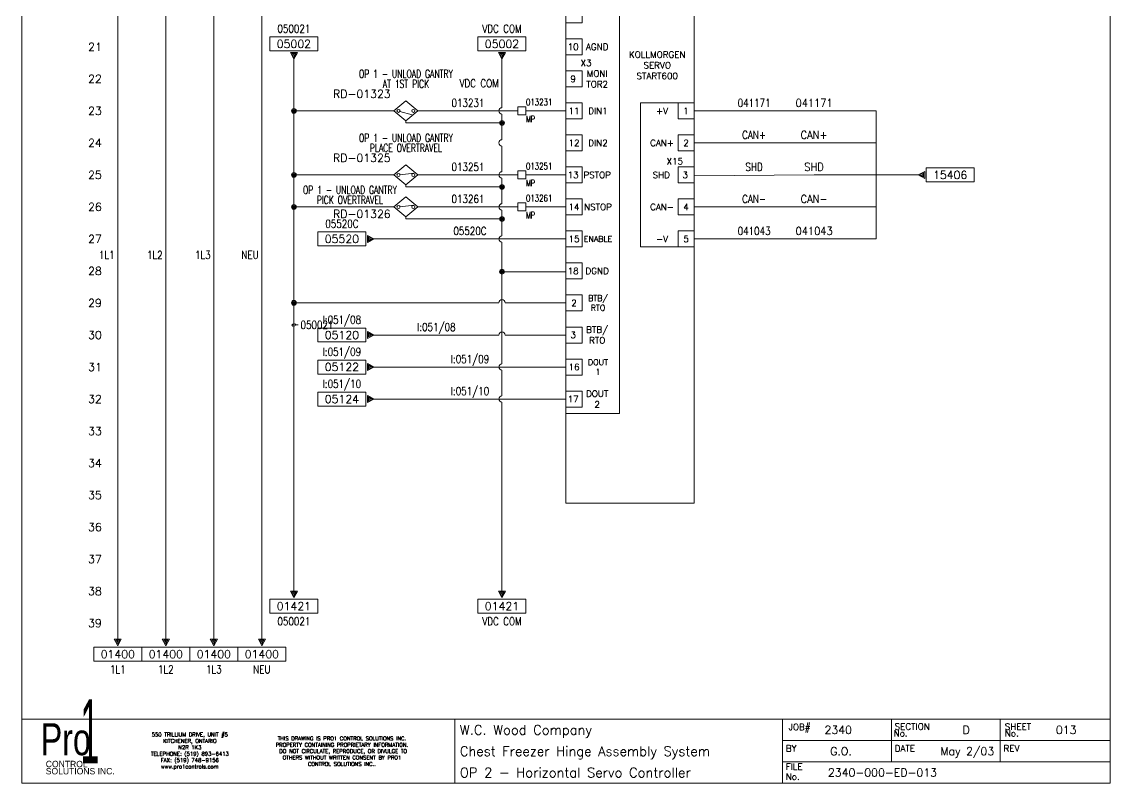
# Model space of a CAD drawing. Header units: inches. Extents: x 0 to 17, y 0 to 23.
# Drawn here: x 0 to 17, y 0 to 11.89 of the extents above; entities that cross this region are included whole.
import ezdxf
from ezdxf.enums import TextEntityAlignment as Align

# ---------------------------------------------------------------- set-up
doc = ezdxf.new("R2010")
doc.units = ezdxf.units.IN
doc.header["$MEASUREMENT"] = 0
doc.layers.get('0').update_dxf_attribs({"lineweight": 5})
for name, color, linetype, lineweight in [('_MULTI_WIRE', 9, 'Continuous', 5), ('BOARDER', 5, 'Continuous', 5), ('DESC', 1, 'Continuous', 5), ('LOC', 252, 'Continuous', 5), ('MISC', 2, 'Continuous', 5), ('SYMS', 7, 'Continuous', 5), ('TAGS', 2, 'Continuous', 5), ('Title_Block_Info', 2, 'Continuous', 5), ('WIRENO', 1, 'Continuous', 5), ('WIRES', 7, 'Continuous', 5), ('XREF', 1, 'Continuous', 5)]:
    doc.layers.add(name, color=color, linetype=linetype, lineweight=lineweight)
doc.layers.add('WIRENO_DEST', color=1, linetype='Continuous')
doc.styles.add('SIVAN', font='sivan.TTF', dxfattribs={"height": 1})
doc.styles.add('STACCO', font='STAC222N.TTF', dxfattribs={"height": 1})
doc.styles.get("Standard").update_dxf_attribs({"font": 'romans.shx'})
doc.styles.add('WD', font='romans.shx')

# ---------------------------------------------------------------- blocks, each defined once
blk = doc.blocks.new('WD_WNV')
at = {"linetype": 'Continuous', "style": 'WD', "width": 0.8}
blk.add_attdef('WIRENO', text='', height=0.125, dxfattribs=at).set_placement((-0.05, 0), align=Align.MIDDLE_RIGHT)
blk = doc.blocks.new('HA2S4')
for p, q in [((-0.055, 0), (0.055, 0)), ((0, -0.102), (-0.055, 0)), ((0.055, 0), (0, -0.102)), ((0.375, -0.125), (-0.375, -0.125)), ((-0.375, -0.125), (-0.375, -0.344)), ((-0.031, -0.016), (0, -0.078)), ((0.031, -0.016), (-0.031, -0.016)), ((-0.008, -0.031), (0, -0.047)), ((0.008, -0.031), (-0.008, -0.031)), ((0, -0.078), (0.031, -0.016)), ((0, -0.047), (0.008, -0.031)), ((0.375, -0.344), (0.375, -0.125)), ((-0.375, -0.344), (0.375, -0.344))]:
    blk.add_line(p, q)
at = {"style": 'WD', "flags": 1}
for tag, p in [('X2TERM01', (0, 0)), ('SIGCODE', (0.088, -0.059))]:
    blk.add_attdef(tag, p, '', height=0.01, dxfattribs=at)
at = {"style": 'WD'}
blk.add_attdef('XREF', text='', height=0.125, dxfattribs=at).set_placement((0, -0.297), align=Align.CENTER)
at = {"style": 'WD', "width": 0.8, "flags": 8}
for tag, p in [('WIRENO', (0, -0.409)), ('DESC1', (0, -0.597))]:
    blk.add_attdef(tag, text='', height=0.125, dxfattribs=at).set_placement(p, align=Align.TOP_CENTER)
blk = doc.blocks.new('WD_WNH')
at = {"linetype": 'Continuous', "style": 'WD', "width": 0.8}
blk.add_attdef('WIRENO', text='', height=0.125, dxfattribs=at).set_placement((0, 0.0625), align=Align.CENTER)
blk = doc.blocks.new('HA1D1_INLINE')
blk.add_line((0, 0), (0.0625, 0))
at = {"style": 'WD', "width": 0.9}
blk.add_attdef('WIRENO', text='', height=0.125, dxfattribs=at).set_placement((0, 0.0625), align=Align.CENTER)
at = {"style": 'WD', "flags": 1}
for tag, p in [('X4TERM01', (0, 0)), ('X1TERM02', (0.0625, 0)), ('SIGCODE', (0, -0.0625))]:
    blk.add_attdef(tag, p, '', height=0.01, dxfattribs=at)
at = {"style": 'WD', "oblique": 15, "width": 0.9}
blk.add_attdef('DESC1', text='', height=0.125, dxfattribs=at).set_placement((0, -0.125), align=Align.MIDDLE_CENTER)
at = {"style": 'WD', "width": 0.9, "flags": 1}
blk.add_attdef('XREF', text='', height=0.125, dxfattribs=at).set_placement((0, -0.25), align=Align.TOP_CENTER)
blk = doc.blocks.new('HDRV1_KOLLMORGEN_SERVOSTAR_600')
at = {"linetype": 'Continuous'}
for points in [[(-1, 0.188), (1, 0.188), (1, -16.625), (-1, -16.625)], [(-1, -9.125), (-0.75, -9.125), (-0.75, -8.875), (-1, -8.875)], [(-1, -9.625), (-0.75, -9.625), (-0.75, -9.375), (-1, -9.375)], [(-1, -10.125), (-0.75, -10.125), (-0.75, -9.875), (-1, -9.875)], [(-1, -10.625), (-0.75, -10.625), (-0.75, -10.375), (-1, -10.375)], [(0.75, -10.625), (1, -10.625), (1, -10.375), (0.75, -10.375)], [(-1, -11.125), (-0.75, -11.125), (-0.75, -10.875), (-1, -10.875)], [(0.75, -11.125), (1, -11.125), (1, -10.875), (0.75, -10.875)], [(-1, -11.625), (-0.75, -11.625), (-0.75, -11.375), (-1, -11.375)], [(0.75, -11.625), (1, -11.625), (1, -11.375), (0.75, -11.375)], [(-1, -12.125), (-0.75, -12.125), (-0.75, -11.875), (-1, -11.875)], [(0.75, -12.125), (1, -12.125), (1, -11.875), (0.75, -11.875)], [(-1, -12.625), (-0.75, -12.625), (-0.75, -12.375), (-1, -12.375)], [(0.75, -12.625), (1, -12.625), (1, -12.375), (0.75, -12.375)], [(-1, -13.125), (-0.75, -13.125), (-0.75, -12.875), (-1, -12.875)], [(-1, -13.625), (-0.75, -13.625), (-0.75, -13.375), (-1, -13.375)], [(-1, -14.125), (-0.75, -14.125), (-0.75, -13.875), (-1, -13.875)], [(-1, -14.625), (-0.75, -14.625), (-0.75, -14.375), (-1, -14.375)], [(-1, -15.125), (-0.75, -15.125), (-0.75, -14.875), (-1, -14.875)]]:
    blk.add_lwpolyline(points, close=True, dxfattribs=at)
for points in [[(-1, -5.737), (-0.162, -5.737), (-0.162, -15.225), (-1, -15.225)], [(0.162, -10.375), (1, -10.375), (1, -12.625), (0.162, -12.625)]]:
    blk.add_lwpolyline(points, close=True)
at = {"linetype": 'Continuous', "attachment_point": 5}
for s, insert, char_height, width in [('10', (-0.888, -9.5), 0.1, 0.25), ('AGND', (-0.513, -9.5), 0.1, 0.25), ('KOLLMORGEN\\PSERVO START600', (0.425, -9.787), 0.1, 0.25), ('X3', (-0.687, -9.75), 0.1, 0.25), ('9', (-0.888, -10), 0.1, 0.259), ('MONI\\PTOR2', (-0.513, -10), 0.1, 0.259), ('11', (-0.875, -10.5), 0.1, 0.259), ('DIN1', (-0.5, -10.5), 0.1, 0.259), ('+V', (0.5, -10.5), 0.1, 0.259), ('1', (0.875, -10.5), 0.1, 0.259), ('12', (-0.875, -11), 0.1, 0.25), ('DIN2', (-0.5, -11), 0.1, 0.25), ('CAN+', (0.5, -11), 0.1, 0.25), ('2', (0.875, -11), 0.1, 0.25), ('X15', (0.7, -11.287), 0.1, 0.25), ('13', (-0.888, -11.5), 0.1, 0.25), ('PSTOP', (-0.513, -11.5), 0.1, 0.25), ('SHD', (0.488, -11.5), 0.1, 0.25), ('3', (0.862, -11.5), 0.1, 0.25), ('14', (-0.875, -12), 0.1, 0.25), ('NSTOP', (-0.5, -12), 0.1, 0.25), ('CAN-', (0.5, -12), 0.1, 0.25), ('4', (0.875, -12), 0.1, 0.25), ('15', (-0.875, -12.5), 0.1, 0.259), ('ENABLE', (-0.5, -12.5), 0.09, 0.259), ('-V', (0.5, -12.5), 0.1, 0.259), ('5', (0.875, -12.5), 0.1, 0.259), ('18', (-0.888, -13), 0.1, 0.25), ('DGND', (-0.513, -13), 0.1, 0.25), ('BTB/\\PRTO', (-0.5, -13.5), 0.09, 0.259), ('2', (-0.875, -13.5), 0.1, 0.259), ('BTB/\\PRTO', (-0.513, -14), 0.1, 0.25), ('3', (-0.888, -14), 0.1, 0.25), ('16', (-0.875, -14.5), 0.1, 0.259), ('DOUT 1', (-0.5, -14.5), 0.09, 0.259), ('17', (-0.888, -15), 0.1, 0.25), ('DOUT 2', (-0.513, -15), 0.1, 0.25)]:
    blk.add_mtext(s, dxfattribs=dict(at, insert=insert, char_height=char_height, width=width))
at = {"style": 'WD'}
for tag, p in [('INST', (-0.012, 1.013)), ('LOC', (-0.012, 0.85)), ('DESC1', (-0.012, 0.7)), ('DESC2', (-0.012, 0.538)), ('DESC3', (-0.012, 0.375)), ('TAG1', (0, 0.225))]:
    blk.add_attdef(tag, text='', height=0.125, dxfattribs=at).set_placement(p, align=Align.CENTER)
at = {"style": 'WD', "flags": 1}
for tag, p, height in [('X4TERM01', (-1, 0), 0.005), ('X1TERM25', (1, 0), 0.005), ('X4TERM02', (-1, -0.5), 0.005), ('X1TERM26', (1, -0.5), 0.005), ('X4TERM03', (-1, -1), 0.005), ('FAMILY', (-0.075, -0.975), 0.01), ('X1TERM27', (1, -1), 0.005), ('MFG', (-0.037, -1.238), 0.01), ('X4TERM04', (-1, -1.5), 0.005), ('ASSYCODE', (-0.3, -1.45), 0.01), ('CAT', (-0.162, -1.438), 0.01), ('X1TERM28', (1, -1.5), 0.005), ('X4TERM05', (-1, -2), 0.005), ('X1TERM29', (1, -2), 0.005), ('X4TERM05', (-1, -2.5), 0.005), ('X1TERM30', (1, -2.5), 0.005), ('X4TERM06', (-1, -3), 0.005), ('X1TERM31', (1, -3), 0.005), ('X4TERM07', (-1, -3.5), 0.005), ('X1TERM32', (1, -3.5), 0.005), ('X4TERM23', (-1, -4), 0.005), ('X1TERM33', (1, -4), 0.005), ('X4TERM24', (-1, -4.5), 0.005), ('X1TERM34', (1, -4.5), 0.005), ('X4TERM25', (-1, -5), 0.005), ('X4TERM26', (-1, -5.5), 0.005), ('X1TERM36', (1, -5.5), 0.005), ('X4TERM08', (-1, -6), 0.005), ('X4TERM09', (-1, -6.5), 0.005), ('X1TERM37', (1, -6.5), 0.005), ('X4TERM10', (-1, -7.012), 0.005), ('X4TERM11', (-1, -7.5), 0.005), ('X4TERM12', (-1, -8), 0.005), ('X4TERM13', (-1, -8.5), 0.005), ('X4TERM14', (-1, -9), 0.005), ('X4TERM15', (-1, -9.5), 0.005), ('X4TERM16', (-1, -10), 0.005), ('X4TERM17', (-1, -10.5), 0.005), ('X1TERM90', (1, -10.5), 0.005), ('X4TERM18', (-1, -11), 0.005), ('X1TERM91', (1, -11), 0.005), ('X4TERM19', (-1, -11.5), 0.005), ('X1TERM92', (1, -11.512), 0.005), ('X4TERM20', (-1, -12), 0.005), ('X1TERM93', (1, -12), 0.005), ('X4TERM21', (-1, -12.5), 0.005), ('X1TERM94', (1, -12.5), 0.005), ('X4TERM22', (-1, -13.012), 0.005), ('X4TERM23', (-1, -13.5), 0.005), ('X4TERM24', (-1, -14.012), 0.005), ('X4TERM50', (-1, -14.5), 0.005), ('X4TERM51', (-1, -15.012), 0.005)]:
    blk.add_attdef(tag, p, '', height=height, dxfattribs=at)
blk = doc.blocks.new('WDDOT')
for radius in [0.0375, 0.0234, 0.0116]:
    blk.add_circle((0, 0), radius)
blk = doc.blocks.new('HA2D2')
for p, q in [((0.375, 0.344), (-0.375, 0.344)), ((-0.375, 0.344), (-0.375, 0.125)), ((0.375, 0.125), (0.375, 0.344)), ((-0.375, 0.125), (0.375, 0.125)), ((0.055, 0.102), (-0.055, 0.102)), ((-0.055, 0.102), (0, 0)), ((0, 0.023), (-0.031, 0.086)), ((-0.031, 0.086), (0.031, 0.086)), ((0, 0.055), (-0.008, 0.07)), ((-0.008, 0.07), (0.008, 0.07)), ((0, 0), (0.055, 0.102)), ((0.031, 0.086), (0, 0.023)), ((0.008, 0.07), (0, 0.055))]:
    blk.add_line(p, q)
at = {"style": 'WD', "width": 0.8, "flags": 8}
for tag, p in [('DESC1', (0, 0.722)), ('WIRENO', (0, 0.534))]:
    blk.add_attdef(tag, text='', height=0.125, dxfattribs=at).set_placement(p, align=Align.TOP_CENTER)
at = {"style": 'WD'}
blk.add_attdef('XREF', text='', height=0.125, dxfattribs=at).set_placement((0, 0.172), align=Align.CENTER)
at = {"style": 'WD', "flags": 1}
for tag, p in [('X8TERM01', (0, 0)), ('SIGCODE', (0.088, 0.066))]:
    blk.add_attdef(tag, p, '', height=0.01, dxfattribs=at)
blk = doc.blocks.new('HRD12')
for p, q in [((0, 0.156), (-0.188, 0)), ((-0.188, 0), (0, -0.156)), ((0.188, 0), (0, 0.156)), ((0, -0.156), (0.188, 0))]:
    blk.add_line(p, q)
at = {"linetype": 'Continuous'}
blk.add_line((-0.092, 0.002), (0.122, 0.028), dxfattribs=at)
for centre in [(-0.116, 0), (0.116, 0)]:
    blk.add_circle(centre, 0.0242)
at = {"style": 'WD', "width": 0.7}
for tag, p in [('INST', (0, 0.841)), ('LOC', (0, 0.672)), ('DESC1', (0, 0.516)), ('DESC2', (0, 0.359)), ('XREF', (0.438, -0.312))]:
    blk.add_attdef(tag, text='', height=0.125, dxfattribs=at).set_placement(p, align=Align.CENTER)
at = {"style": 'WD'}
blk.add_attdef('TAG1', text='', height=0.125, dxfattribs=at).set_placement((0, 0.203), align=Align.CENTER)
for tag, p in [('X2LINK', (0, 0.297)), ('X8LINK', (0, -0.203))]:
    blk.add_attdef(tag, p, '', height=0.01, dxfattribs=at)
for tag, p, flags in [('X4TERM01', (-0.188, 0), 1), ('FAMILY', (-0.036, 0.094), 9), ('CONTACT', (-0.036, 0.077), 1), ('X1TERM02', (0.188, 0), 1), ('X8TERM03', (0, -0.156), 1)]:
    blk.add_attdef(tag, p, '', height=0.01, dxfattribs=dict(at, flags=flags))
at = {"linetype": 'Continuous', "style": 'WD', "flags": 9}
for tag, p in [('ASSYCODE', (-0.016, 0.016)), ('MFG', (-0.011, 0.03)), ('CAT', (-0.011, 0.05))]:
    blk.add_attdef(tag, text='', height=0.01, dxfattribs=at).set_placement(p, align=Align.CENTER)
at = {"linetype": 'Continuous', "style": 'WD', "flags": 8}
for tag, p in [('TERM01', (-0.25, -0.031)), ('TERM03', (-0.047, -0.188))]:
    blk.add_attdef(tag, text='', height=0.125, dxfattribs=at).set_placement(p, align=Align.TOP_RIGHT)
blk.add_attdef('TERM02', text='', height=0.125, dxfattribs=at).set_placement((0.25, -0.031), align=Align.TOP_LEFT)
blk = doc.blocks.new('HRD11')
for p, q in [((0, 0.156), (-0.188, 0)), ((-0.188, 0), (0, -0.156)), ((0.188, 0), (0, 0.156)), ((0, -0.156), (0.188, 0))]:
    blk.add_line(p, q)
at = {"linetype": 'Continuous'}
blk.add_line((-0.094, -0.008), (0.098, -0.063), dxfattribs=at)
for centre in [(-0.116, 0), (0.116, 0)]:
    blk.add_circle(centre, 0.0242)
at = {"style": 'WD', "width": 0.7}
for tag, p in [('INST', (0, 0.841)), ('LOC', (0, 0.672)), ('DESC1', (0, 0.516)), ('DESC2', (0, 0.359)), ('XREF', (0.438, -0.312))]:
    blk.add_attdef(tag, text='', height=0.125, dxfattribs=at).set_placement(p, align=Align.CENTER)
at = {"style": 'WD'}
blk.add_attdef('TAG1', text='', height=0.125, dxfattribs=at).set_placement((0, 0.203), align=Align.CENTER)
for tag, p in [('X2LINK', (0, 0.297)), ('X8LINK', (0, -0.188))]:
    blk.add_attdef(tag, p, '', height=0.01, dxfattribs=at)
for tag, p, flags in [('X4TERM01', (-0.188, 0), 1), ('FAMILY', (0.038, 0.037), 9), ('CONTACT', (0.038, 0.02), 1), ('X1TERM02', (0.188, 0), 1), ('X8TERM03', (0, -0.156), 1)]:
    blk.add_attdef(tag, p, '', height=0.01, dxfattribs=dict(at, flags=flags))
at = {"linetype": 'Continuous', "style": 'WD', "flags": 9}
for tag, p in [('CAT', (0.063, -0.007)), ('ASSYCODE', (0.062, -0.043)), ('MFG', (0.063, -0.027))]:
    blk.add_attdef(tag, text='', height=0.01, dxfattribs=at).set_placement(p, align=Align.CENTER)
at = {"linetype": 'Continuous', "style": 'WD', "flags": 8}
for tag, p in [('TERM01', (-0.25, -0.031)), ('TERM03', (-0.031, -0.203))]:
    blk.add_attdef(tag, text='', height=0.125, dxfattribs=at).set_placement(p, align=Align.TOP_RIGHT)
blk.add_attdef('TERM02', text='', height=0.125, dxfattribs=at).set_placement((0.25, -0.031), align=Align.TOP_LEFT)
blk = doc.blocks.new('HA2D3')
for p, q in [((-0.125, 0.109), (-0.875, 0.109)), ((-0.875, 0.109), (-0.875, -0.109)), ((-0.125, 0.109), (-0.125, -0.109)), ((-0.102, 0.055), (-0.102, -0.055)), ((0, 0), (-0.102, 0.055)), ((-0.102, -0.055), (0, 0)), ((-0.086, 0.031), (-0.023, 0)), ((-0.086, -0.031), (-0.086, 0.031)), ((-0.023, 0), (-0.086, -0.031)), ((-0.07, 0.008), (-0.055, 0)), ((-0.07, -0.008), (-0.07, 0.008)), ((-0.055, 0), (-0.07, -0.008)), ((-0.875, -0.109), (-0.125, -0.109))]:
    blk.add_line(p, q)
at = {"style": 'WD', "width": 0.8, "flags": 8}
for tag, p in [('DESC1', (-0.5, 0.487)), ('WIRENO', (-0.5, 0.3))]:
    blk.add_attdef(tag, text='', height=0.125, dxfattribs=at).set_placement(p, align=Align.TOP_CENTER)
at = {"style": 'WD'}
blk.add_attdef('XREF', text='', height=0.125, dxfattribs=at).set_placement((-0.5, -0.062), align=Align.CENTER)
at = {"style": 'WD', "flags": 1}
for tag, p in [('SIGCODE', (-0.099, 0.066)), ('X1TERM01', (0, 0))]:
    blk.add_attdef(tag, p, '', height=0.01, dxfattribs=at)
blk = doc.blocks.new('HT0W01')
for p, q in [((-0.062, 0.062), (0.062, 0.062)), ((-0.062, -0.062), (-0.062, 0.062)), ((0.062, 0.062), (0.062, -0.062)), ((0.062, -0.062), (-0.062, -0.062))]:
    blk.add_line(p, q)
at = {"linetype": 'Continuous', "style": 'WD'}
for tag, p, width, flags in [('WIRENO', (0.062, 0.087), 0.8, 8), ('TAGSTRIP', (0.05, -0.297), 0.9, 8), ('CAT', (0.213, -0.406), 0.8, 1)]:
    blk.add_attdef(tag, p, '', height=0.1, dxfattribs=dict(at, width=width, flags=flags))
at = {"style": 'WD', "width": 0.7}
for tag, p in [('INST', (0.062, 0.214)), ('LOC', (0.062, -0.178))]:
    blk.add_attdef(tag, p, '', height=0.1, dxfattribs=at)
at = {"style": 'WD', "flags": 1}
for tag, p, height in [('X4TERM01', (-0.062, 0), 0.01), ('X4TERMDESC01', (-0.055, -0.023), 0.025), ('X2TERMDESC01', (-0.006, 0.029), 0.025), ('X2TERM01', (0, 0.062), 0.01), ('X1TERMDESC01', (0.039, 0.007), 0.025), ('X1TERM01', (0.062, 0), 0.01), ('X8TERM01', (0, -0.062), 0.01), ('X8TERMDESC01', (0, -0.054), 0.025)]:
    blk.add_attdef(tag, p, '', height=height, dxfattribs=at)
at = {"linetype": 'Continuous', "style": 'WD', "width": 0.8, "flags": 1}
blk.add_attdef('MFG', text='', height=0.1, dxfattribs=at).set_placement((0.088, -0.406), align=Align.RIGHT)
at = {"style": 'WD', "width": 0.7, "flags": 1}
blk.add_attdef('ASSYCODE', (0.062, -0.281), '', height=0.01, dxfattribs=at)
blk = doc.blocks.new('HA2D1')
for p, q in [((0, 0), (0.102, 0.055)), ((0.102, -0.055), (0, 0)), ((0.086, 0.031), (0.023, 0)), ((0.023, 0), (0.086, -0.031)), ((0.07, 0.008), (0.055, 0)), ((0.055, 0), (0.07, -0.008)), ((0.07, -0.008), (0.07, 0.008)), ((0.086, -0.031), (0.086, 0.031)), ((0.102, 0.055), (0.102, -0.055)), ((0.125, 0.109), (0.125, -0.109)), ((0.875, 0.109), (0.125, 0.109)), ((0.875, -0.109), (0.875, 0.109)), ((0.125, -0.109), (0.875, -0.109))]:
    blk.add_line(p, q)
at = {"style": 'WD', "width": 0.8, "flags": 8}
for tag, p in [('WIRENO', (0.5, 0.3)), ('DESC1', (0.5, -0.169))]:
    blk.add_attdef(tag, text='', height=0.125, dxfattribs=at).set_placement(p, align=Align.TOP_CENTER)
at = {"style": 'WD', "flags": 1}
for tag, p in [('X4TERM01', (0, 0)), ('SIGCODE', (0.026, 0.066))]:
    blk.add_attdef(tag, p, '', height=0.01, dxfattribs=at)
at = {"style": 'WD'}
blk.add_attdef('XREF', text='', height=0.125, dxfattribs=at).set_placement((0.5, -0.063), align=Align.CENTER)
blk = doc.blocks.new('TB_P')
at = {"color": 5}
blk.add_line((6.764, 0), (6.764, 1), dxfattribs=at)
at = {"color": 5, "linetype": 'Continuous'}
blk.add_line((15.283, 1), (15.283, 0.667), dxfattribs=at)
blk.add_lwpolyline([(0, 0), (17, 0), (17, 23), (0, 23)], close=True, dxfattribs=at)
at = {"layer": 'BOARDER', "linetype": 'Continuous'}
for p, q in [((0, 1), (17, 1)), ((0, 1), (0, 0)), ((11.882, 1), (11.882, 0.667)), ((11.882, 1), (11.882, 0)), ((11.882, 1), (11.882, 0)), ((11.882, 1), (11.882, 0)), ((13.583, 1), (13.583, 0.667)), ((11.882, 0.667), (17, 0.667)), ((13.583, 0.667), (13.583, 0.333)), ((15.283, 0.667), (15.283, 0.333)), ((11.882, 0.333), (17, 0.333))]:
    blk.add_line(p, q, dxfattribs=at)
at = {"color": 5, "char_height": 0.06, "attachment_point": 5, "style": 'WD'}
for s, insert, width in [('550 TRILLIUM DRIVE, UNIT #5\\PKITCHENER, ONTARIO\\PN2R 1K3\\PTELEPHONE: (519) 893-6413\\PFAX: (519) 748-9156\\Pwww.pro1controls.com', (2.625, 0.5), 1.804), ('THIS DRAWING IS PRO1 CONTROL SOLUTIONS INC. PROPERTY CONTAINING PROPRIETARY INFORMATION.  DO NOT CIRCULATE, REPRODUCE, OR DIVULGE TO OTHERS WITHOUT WRITTEN CONSENT BY PRO1 CONTROL SOLUTIONS INC..', (5, 0.5), 2.264)]:
    blk.add_mtext(s, dxfattribs=dict(at, insert=insert, width=width))
at = {"color": 2, "linetype": 'Continuous', "style": 'WD', "flags": 1}
for tag, p in [('REV1_NO', (1.734, 3.29)), ('REV1_BY', (7.303, 3.29)), ('REV1_DATE', (9.562, 3.29)), ('REV2_NO', (1.734, 3.04)), ('REV2_BY', (7.303, 3.04)), ('REV2_DATE', (9.562, 3.04)), ('REV3_NO', (1.734, 2.79)), ('REV3_BY', (7.303, 2.79)), ('REV3_DATE', (9.562, 2.79)), ('REV4_NO', (1.734, 2.54)), ('REV4_BY', (7.303, 2.54)), ('REV4_DATE', (9.562, 2.54)), ('REV5_NO', (1.734, 2.29)), ('REV5_BY', (7.303, 2.29)), ('REV5_DATE', (9.562, 2.29)), ('REV6_NO', (1.734, 2.04)), ('REV6_BY', (7.303, 2.04)), ('REV6_DATE', (9.562, 2.04)), ('REV7_NO', (1.734, 1.79)), ('REV7_BY', (7.303, 1.79)), ('REV7_DATE', (9.562, 1.79)), ('REV8_NO', (1.734, 1.54)), ('REV8_BY', (7.303, 1.54)), ('REV8_DATE', (9.562, 1.54)), ('REV9_NO', (1.734, 1.29)), ('REV9_BY', (7.303, 1.29)), ('REV9_DATE', (9.562, 1.29))]:
    blk.add_attdef(tag, text='', height=0.15, dxfattribs=at).set_placement(p, align=Align.MIDDLE_CENTER)
for tag, p in [('REV1_CHANGE', (2.292, 3.29)), ('REV2_CHANGE', (2.292, 3.04)), ('REV3_CHANGE', (2.292, 2.79)), ('REV4_CHANGE', (2.292, 2.54)), ('REV5_CHANGE', (2.292, 2.29)), ('REV6_CHANGE', (2.292, 2.04)), ('REV7_CHANGE', (2.292, 1.79)), ('REV8_CHANGE', (2.292, 1.54)), ('REV9_CHANGE', (2.292, 1.29))]:
    blk.add_attdef(tag, text='', height=0.15, dxfattribs=at).set_placement(p, align=Align.MIDDLE_LEFT)
at = {"layer": 'BOARDER', "lineweight": 0}
for s, height, style, width, p in [('1', 1, 'SIVAN', 0.4, (1.062, 0.812)), ('Pro', 0.5, 'STACCO', 0.75, (0.688, 0.688))]:
    blk.add_text(s, height=height, dxfattribs=dict(at, style=style, width=width)).set_placement(p, align=Align.MIDDLE_CENTER)
at = {"layer": 'BOARDER', "linetype": 'Continuous', "style": 'WD'}
for s, p in [('JOB#', (11.976, 0.827)), ('SECTION', (13.633, 0.835)), ('SHEET', (15.354, 0.834)), ('No.', (13.617, 0.729)), ('No.', (15.354, 0.729)), ('BY', (11.933, 0.493)), ('DATE', (13.634, 0.493)), ('REV', (15.334, 0.493)), ('FILE', (11.932, 0.21)), ('No.', (11.932, 0.052))]:
    blk.add_text(s, height=0.1, dxfattribs=at).set_placement(p)
at = {"layer": 'BOARDER', "lineweight": 0, "style": 'STACCO'}
for s, p in [('CONTROL', (0.375, 0.3)), ('SOLUTIONS INC.', (0.375, 0.188))]:
    blk.add_text(s, height=0.1, dxfattribs=at).set_placement(p, align=Align.MIDDLE_LEFT)
at = {"layer": 'Title_Block_Info', "ltscale": 0.1}
for tag, p in [('CUSTOMER', (6.842, 0.833)), ('JOB DESCRIPTION LINE', (6.842, 0.5)), ('DRAWING DESCRIPTION', (6.842, 0.167))]:
    blk.add_attdef(tag, text='', height=0.15, dxfattribs=at).set_placement(p, align=Align.MIDDLE_LEFT)
at = {"layer": 'Title_Block_Info', "ltscale": 0.1, "style": 'WD'}
for tag, p in [('JOB #', (12.752, 0.833)), ('SEC. NO.', (14.75, 0.833)), ('SHT. NO.', (16.312, 0.833)), ('NAME', (12.795, 0.5)), ('REV', (16.194, 0.5))]:
    blk.add_attdef(tag, text='', height=0.125, dxfattribs=at).set_placement(p, align=Align.MIDDLE_CENTER)
blk.add_attdef('DATE', text='', height=0.125, dxfattribs=at).set_placement((15.188, 0.5), align=Align.MIDDLE_RIGHT)
blk.add_attdef('FILE NUMBER', text='', height=0.125, dxfattribs=at).set_placement((12.591, 0.167), align=Align.MIDDLE_LEFT)

msp = doc.modelspace()

# ---------------------------------------------------------------- linework, layer by layer
at = {"layer": '_MULTI_WIRE'}
for p, q in [((12.437, 10.5), (13.344, 10.5)), ((13.344, 10.5), (13.344, 8.5)), ((12.437, 10), (13.344, 10)), ((12.437, 9.5), (13.344, 9.5)), ((14, 9.5), (13.344, 9.5)), ((12.437, 9), (13.344, 9)), ((12.437, 8.5), (13.344, 8.5))]:
    msp.add_line(p, q, dxfattribs=at)
at = {"layer": 'WIRENO'}
msp.add_lwpolyline([(4.316, 7.158), (4.281, 7.157), (4.265, 7.172), (4.234, 7.171), (4.219, 7.156), (4.235, 7.14), (4.266, 7.141), (4.274, 7.149)], dxfattribs=at)
at = {"layer": 'WIRES'}
for p, q in [((1.5, 22.25), (1.5, 2.25)), ((2.25, 22.25), (2.25, 2.25)), ((3, 22.25), (3, 2.25)), ((3.75, 22.25), (3.75, 2.25)), ((4.25, 11.312), (4.25, 3)), ((7.5, 11.312), (7.5, 10.55)), ((5.5, 10.5), (4.25, 10.5)), ((5.812, 10.5), (5.5, 10.5)), ((7.75, 10.5), (6.188, 10.5)), ((7.5, 10.45), (7.5, 10.05)), ((8.5, 10.5), (7.875, 10.5)), ((12.375, 10.5), (10.5, 10.5)), ((6, 10.344), (6, 10.312)), ((6, 10.312), (7.5, 10.312)), ((7.5, 9.95), (7.5, 9.55)), ((12.375, 10), (10.5, 10)), ((5.5, 9.5), (4.25, 9.5)), ((5.812, 9.5), (5.5, 9.5)), ((7.75, 9.5), (6.188, 9.5)), ((7.5, 9.45), (7.5, 9.05)), ((8.5, 9.5), (7.875, 9.5)), ((12.375, 9.5), (10.5, 9.488)), ((6, 9.344), (6, 9.312)), ((6, 9.312), (7.5, 9.312)), ((5.5, 9), (4.25, 9)), ((5.812, 9), (5.5, 9)), ((6, 8.844), (6, 8.812)), ((7.75, 9), (6.188, 9)), ((7.5, 8.95), (7.5, 8.55)), ((8.5, 9), (7.875, 9)), ((12.375, 9), (10.5, 9)), ((6, 8.812), (7.5, 8.812)), ((12.375, 8.5), (10.5, 8.5)), ((8.5, 8.5), (5.5, 8.5)), ((7.5, 8.45), (7.5, 7.988)), ((7.5, 7.988), (8.5, 7.988)), ((7.5, 7.988), (7.5, 6.55)), ((4.25, 7.502), (7.45, 7.502)), ((7.55, 7.502), (8.5, 7.502)), ((7.45, 7), (5.5, 7)), ((8.5, 7), (7.55, 7)), ((8.5, 6.5), (5.5, 6.5)), ((7.5, 6.45), (7.5, 6.05)), ((8.5, 6), (5.5, 6)), ((7.5, 5.95), (7.5, 3))]:
    msp.add_line(p, q, dxfattribs=at)
for centre, start, end in [((7.5, 10.5), 90, 270), ((7.5, 10), 90, 270), ((7.5, 9.5), 90, 270), ((7.5, 9), 90, 270), ((7.5, 8.5), 90, 270), ((7.5, 7.502), 0, 180), ((7.5, 7), 0, 180), ((7.5, 6.5), 90, 270), ((7.5, 6), 90, 270)]:
    msp.add_arc(centre, 0.05, start, end, dxfattribs=at)

# ---------------------------------------------------------------- block references
ref = msp.add_blockref('TB_P', (0, 0))
ref.add_attrib('CUSTOMER', 'W.C. Wood Company', dxfattribs={"layer": 'MISC', "ltscale": 0.1, "height": 0.15}).set_placement((6.842, 0.833), align=Align.MIDDLE_LEFT)
ref.add_attrib('JOB DESCRIPTION LINE', 'Chest Freezer Hinge Assembly System', dxfattribs={"layer": 'MISC', "ltscale": 0.1, "height": 0.15}).set_placement((6.842, 0.5), align=Align.MIDDLE_LEFT)
ref.add_attrib('DRAWING DESCRIPTION', 'OP 2 - Horizontal Servo Controller', dxfattribs={"layer": 'MISC', "ltscale": 0.1, "height": 0.15}).set_placement((6.842, 0.167), align=Align.MIDDLE_LEFT)
ref.add_attrib('JOB #', '2340', dxfattribs={"layer": 'MISC', "ltscale": 0.1, "height": 0.125, "style": 'WD'}).set_placement((12.752, 0.833), align=Align.MIDDLE_CENTER)
ref.add_attrib('SEC. NO.', 'D', dxfattribs={"layer": 'MISC', "ltscale": 0.1, "height": 0.125, "style": 'WD'}).set_placement((14.75, 0.833), align=Align.MIDDLE_CENTER)
ref.add_attrib('SHT. NO.', '013', dxfattribs={"layer": 'MISC', "ltscale": 0.1, "height": 0.125, "style": 'WD'}).set_placement((16.312, 0.833), align=Align.MIDDLE_CENTER)
ref.add_attrib('FILE NUMBER', '2340-000-ED-013', dxfattribs={"layer": 'MISC', "ltscale": 0.1, "height": 0.125, "style": 'WD'}).set_placement((12.591, 0.167), align=Align.MIDDLE_LEFT)
ref.add_attrib('NAME', 'G.O.', dxfattribs={"layer": 'MISC', "ltscale": 0.1, "height": 0.125, "style": 'WD'}).set_placement((12.795, 0.5), align=Align.MIDDLE_CENTER)
ref.add_attrib('DATE', 'May 2/03', dxfattribs={"layer": 'MISC', "ltscale": 0.1, "height": 0.125, "style": 'WD'}).set_placement((15.188, 0.5), align=Align.MIDDLE_RIGHT)
at = {"layer": 'SYMS'}
for name, p in [('HDRV1_KOLLMORGEN_SERVOSTAR_600', (9.5, 21)), ('WDDOT', (4.25, 10.5)), ('WDDOT', (7.5, 10.312)), ('WDDOT', (4.25, 9.5)), ('WDDOT', (7.5, 9.312)), ('WDDOT', (4.25, 9)), ('WDDOT', (7.5, 8.812)), ('WDDOT', (7.5, 7.988)), ('WDDOT', (4.25, 7.502))]:
    msp.add_blockref(name, p, dxfattribs=at)
ref = msp.add_blockref('HA2D2', (4.25, 11.312), dxfattribs=at)
ref.add_attrib('XREF', '05002', dxfattribs={"layer": 'XREF', "height": 0.125, "style": 'WD'}).set_placement((4.25, 11.484), align=Align.CENTER)
ref.add_attrib('WIRENO', '050021', dxfattribs={"layer": 'WIRENO_DEST', "height": 0.125, "style": 'WD', "width": 0.8, "flags": 8}).set_placement((4.25, 11.846), align=Align.TOP_CENTER)
ref = msp.add_blockref('HA2D2', (7.5, 11.312), dxfattribs=at)
ref.add_attrib('XREF', '05002', dxfattribs={"layer": 'XREF', "height": 0.125, "style": 'WD'}).set_placement((7.5, 11.484), align=Align.CENTER)
ref.add_attrib('WIRENO', 'VDC COM', dxfattribs={"layer": 'WIRENO_DEST', "height": 0.125, "style": 'WD', "width": 0.8, "flags": 8}).set_placement((7.5, 11.846), align=Align.TOP_CENTER)
ref = msp.add_blockref('HRD11', (6, 10.5), dxfattribs=at)
ref.add_attrib('TAG1', 'RD-01323', dxfattribs={"layer": 'TAGS', "height": 0.125, "style": 'WD'}).set_placement((5.312, 10.703), align=Align.CENTER)
ref.add_attrib('DESC2', 'AT 1ST PICK', dxfattribs={"layer": 'DESC', "height": 0.125, "style": 'WD', "width": 0.7}).set_placement((6, 10.859), align=Align.CENTER)
ref.add_attrib('DESC1', 'OP 1 - UNLOAD GANTRY', dxfattribs={"layer": 'DESC', "height": 0.125, "style": 'WD', "width": 0.7}).set_placement((6, 11.016), align=Align.CENTER)
ref = msp.add_blockref('HT0W01', (7.812, 10.5), dxfattribs=at)
ref.add_attrib('WIRENO', '013231', (7.875, 10.587), dxfattribs={"layer": 'WIRENO', "linetype": 'Continuous', "height": 0.1, "style": 'WD', "width": 0.8, "flags": 8})
ref.add_attrib('LOC', 'MP', (7.875, 10.322), dxfattribs={"layer": 'LOC', "height": 0.1, "style": 'WD', "width": 0.7})
ref = msp.add_blockref('HA1D1_INLINE', (12.375, 10.5), dxfattribs=at)
ref.add_attrib('WIRENO', '041171', dxfattribs={"layer": 'WIRENO_DEST', "height": 0.125, "style": 'WD', "width": 0.9}).set_placement((12.375, 10.562), align=Align.CENTER)
ref = msp.add_blockref('HRD12', (6, 9.5), dxfattribs=at)
ref.add_attrib('DESC1', 'OP 1 - UNLOAD GANTRY', dxfattribs={"layer": 'DESC', "height": 0.125, "style": 'WD', "width": 0.7}).set_placement((6, 10.016), align=Align.CENTER)
ref.add_attrib('DESC2', 'PLACE OVERTRAVEL', dxfattribs={"layer": 'DESC', "height": 0.125, "style": 'WD', "width": 0.7}).set_placement((6, 9.859), align=Align.CENTER)
ref.add_attrib('TAG1', 'RD-01325', dxfattribs={"layer": 'TAGS', "height": 0.125, "style": 'WD'}).set_placement((5.312, 9.703), align=Align.CENTER)
ref = msp.add_blockref('HA1D1_INLINE', (12.375, 10), dxfattribs=at)
ref.add_attrib('WIRENO', 'CAN+', dxfattribs={"layer": 'WIRENO_DEST', "height": 0.125, "style": 'WD', "width": 0.9}).set_placement((12.375, 10.062), align=Align.CENTER)
ref = msp.add_blockref('HT0W01', (7.812, 9.5), dxfattribs=at)
ref.add_attrib('WIRENO', '013251', (7.875, 9.587), dxfattribs={"layer": 'WIRENO', "linetype": 'Continuous', "height": 0.1, "style": 'WD', "width": 0.8, "flags": 8})
ref.add_attrib('LOC', 'MP', (7.875, 9.322), dxfattribs={"layer": 'LOC', "height": 0.1, "style": 'WD', "width": 0.7})
ref = msp.add_blockref('HA1D1_INLINE', (12.375, 9.5), dxfattribs=at)
ref.add_attrib('WIRENO', 'SHD', dxfattribs={"layer": 'WIRENO_DEST', "height": 0.125, "style": 'WD', "width": 0.9}).set_placement((12.375, 9.562), align=Align.CENTER)
ref = msp.add_blockref('HA2D1', (14, 9.5), dxfattribs=at)
ref.add_attrib('XREF', '15406', dxfattribs={"layer": 'XREF', "height": 0.125, "style": 'WD'}).set_placement((14.5, 9.437), align=Align.CENTER)
ref = msp.add_blockref('HRD12', (6, 9), dxfattribs=at)
ref.add_attrib('DESC1', 'OP 1 - UNLOAD GANTRY', dxfattribs={"layer": 'DESC', "height": 0.125, "style": 'WD', "width": 0.7}).set_placement((5.125, 9.203), align=Align.CENTER)
ref.add_attrib('DESC2', 'PICK OVERTRAVEL', dxfattribs={"layer": 'DESC', "height": 0.125, "style": 'WD', "width": 0.7}).set_placement((5.125, 9.047), align=Align.CENTER)
ref.add_attrib('TAG1', 'RD-01326', dxfattribs={"layer": 'TAGS', "height": 0.125, "style": 'WD'}).set_placement((5.312, 8.828), align=Align.CENTER)
ref = msp.add_blockref('HT0W01', (7.812, 9), dxfattribs=at)
ref.add_attrib('WIRENO', '013261', (7.875, 9.087), dxfattribs={"layer": 'WIRENO', "linetype": 'Continuous', "height": 0.1, "style": 'WD', "width": 0.8, "flags": 8})
ref.add_attrib('LOC', 'MP', (7.875, 8.822), dxfattribs={"layer": 'LOC', "height": 0.1, "style": 'WD', "width": 0.7})
ref = msp.add_blockref('HA1D1_INLINE', (12.375, 9), dxfattribs=at)
ref.add_attrib('WIRENO', 'CAN-', dxfattribs={"layer": 'WIRENO_DEST', "height": 0.125, "style": 'WD', "width": 0.9}).set_placement((12.375, 9.062), align=Align.CENTER)
ref = msp.add_blockref('HA2D3', (5.5, 8.5), dxfattribs=at)
ref.add_attrib('XREF', '05520', dxfattribs={"layer": 'XREF', "height": 0.125, "style": 'WD'}).set_placement((5, 8.438), align=Align.CENTER)
ref.add_attrib('WIRENO', '05520C', dxfattribs={"layer": 'WIRENO_DEST', "height": 0.125, "style": 'WD', "width": 0.8, "flags": 8}).set_placement((5, 8.8), align=Align.TOP_CENTER)
ref = msp.add_blockref('HA1D1_INLINE', (12.375, 8.5), dxfattribs=at)
ref.add_attrib('WIRENO', '041043', dxfattribs={"layer": 'WIRENO_DEST', "height": 0.125, "style": 'WD', "width": 0.9}).set_placement((12.375, 8.562), align=Align.CENTER)
ref = msp.add_blockref('HA2D3', (5.5, 7), dxfattribs=at)
ref.add_attrib('XREF', '05120', dxfattribs={"layer": 'XREF', "height": 0.125, "style": 'WD'}).set_placement((5, 6.937), align=Align.CENTER)
ref.add_attrib('WIRENO', 'I:051/08', dxfattribs={"layer": 'WIRENO_DEST', "height": 0.125, "style": 'WD', "width": 0.8, "flags": 8}).set_placement((5, 7.3), align=Align.TOP_CENTER)
ref = msp.add_blockref('HA2D3', (5.5, 6.5), dxfattribs=at)
ref.add_attrib('XREF', '05122', dxfattribs={"layer": 'XREF', "height": 0.125, "style": 'WD'}).set_placement((5, 6.438), align=Align.CENTER)
ref.add_attrib('WIRENO', 'I:051/09', dxfattribs={"layer": 'WIRENO_DEST', "height": 0.125, "style": 'WD', "width": 0.8, "flags": 8}).set_placement((5, 6.8), align=Align.TOP_CENTER)
ref = msp.add_blockref('HA2D3', (5.5, 6), dxfattribs=at)
ref.add_attrib('XREF', '05124', dxfattribs={"layer": 'XREF', "height": 0.125, "style": 'WD'}).set_placement((5, 5.938), align=Align.CENTER)
ref.add_attrib('WIRENO', 'I:051/10', dxfattribs={"layer": 'WIRENO_DEST', "height": 0.125, "style": 'WD', "width": 0.8, "flags": 8}).set_placement((5, 6.3), align=Align.TOP_CENTER)
ref = msp.add_blockref('HA2S4', (4.25, 3), dxfattribs=at)
ref.add_attrib('XREF', '01421', dxfattribs={"layer": 'XREF', "height": 0.125, "style": 'WD'}).set_placement((4.25, 2.703), align=Align.CENTER)
ref.add_attrib('WIRENO', '050021', dxfattribs={"layer": 'WIRENO', "height": 0.125, "style": 'WD', "width": 0.8, "flags": 8}).set_placement((4.25, 2.591), align=Align.TOP_CENTER)
ref = msp.add_blockref('HA2S4', (7.5, 3), dxfattribs=at)
ref.add_attrib('XREF', '01421', dxfattribs={"layer": 'XREF', "height": 0.125, "style": 'WD'}).set_placement((7.5, 2.703), align=Align.CENTER)
ref.add_attrib('WIRENO', 'VDC COM', dxfattribs={"layer": 'WIRENO', "height": 0.125, "style": 'WD', "width": 0.8, "flags": 8}).set_placement((7.5, 2.591), align=Align.TOP_CENTER)
ref = msp.add_blockref('HA2S4', (1.5, 2.25), dxfattribs=at)
ref.add_attrib('XREF', '01400', dxfattribs={"layer": 'XREF', "height": 0.125, "style": 'WD'}).set_placement((1.5, 1.953), align=Align.CENTER)
ref.add_attrib('WIRENO', '1L1', dxfattribs={"layer": 'WIRENO', "height": 0.125, "style": 'WD', "width": 0.8, "flags": 8}).set_placement((1.5, 1.841), align=Align.TOP_CENTER)
ref = msp.add_blockref('HA2S4', (2.25, 2.25), dxfattribs=at)
ref.add_attrib('XREF', '01400', dxfattribs={"layer": 'XREF', "height": 0.125, "style": 'WD'}).set_placement((2.25, 1.953), align=Align.CENTER)
ref.add_attrib('WIRENO', '1L2', dxfattribs={"layer": 'WIRENO', "height": 0.125, "style": 'WD', "width": 0.8, "flags": 8}).set_placement((2.25, 1.841), align=Align.TOP_CENTER)
ref = msp.add_blockref('HA2S4', (3, 2.25), dxfattribs=at)
ref.add_attrib('XREF', '01400', dxfattribs={"layer": 'XREF', "height": 0.125, "style": 'WD'}).set_placement((3, 1.953), align=Align.CENTER)
ref.add_attrib('WIRENO', '1L3', dxfattribs={"layer": 'WIRENO', "height": 0.125, "style": 'WD', "width": 0.8, "flags": 8}).set_placement((3, 1.841), align=Align.TOP_CENTER)
ref = msp.add_blockref('HA2S4', (3.75, 2.25), dxfattribs=at)
ref.add_attrib('XREF', '01400', dxfattribs={"layer": 'XREF', "height": 0.125, "style": 'WD'}).set_placement((3.75, 1.953), align=Align.CENTER)
ref.add_attrib('WIRENO', 'NEU', dxfattribs={"layer": 'WIRENO', "height": 0.125, "style": 'WD', "width": 0.8, "flags": 8}).set_placement((3.75, 1.841), align=Align.TOP_CENTER)
at = {"layer": 'WIRENO'}
ref = msp.add_blockref('WD_WNV', (7.5, 10.931), dxfattribs=at)
ref.add_attrib('WIRENO', 'VDC COM', dxfattribs={"linetype": 'Continuous', "height": 0.125, "style": 'WD', "width": 0.8}).set_placement((7.45, 10.931), align=Align.MIDDLE_RIGHT)
ref = msp.add_blockref('WD_WNH', (6.969, 10.5), dxfattribs=at)
ref.add_attrib('WIRENO', '013231', dxfattribs={"linetype": 'Continuous', "height": 0.125, "style": 'WD', "width": 0.8}).set_placement((6.969, 10.562), align=Align.CENTER)
ref = msp.add_blockref('WD_WNH', (11.438, 10.5), dxfattribs=at)
ref.add_attrib('WIRENO', '041171', dxfattribs={"linetype": 'Continuous', "height": 0.125, "style": 'WD', "width": 0.8}).set_placement((11.438, 10.562), align=Align.CENTER)
ref = msp.add_blockref('WD_WNH', (11.438, 10), dxfattribs=at)
ref.add_attrib('WIRENO', 'CAN+', dxfattribs={"linetype": 'Continuous', "height": 0.125, "style": 'WD', "width": 0.8}).set_placement((11.438, 10.062), align=Align.CENTER)
ref = msp.add_blockref('WD_WNH', (6.969, 9.5), dxfattribs=at)
ref.add_attrib('WIRENO', '013251', dxfattribs={"linetype": 'Continuous', "height": 0.125, "style": 'WD', "width": 0.8}).set_placement((6.969, 9.562), align=Align.CENTER)
ref = msp.add_blockref('WD_WNH', (11.438, 9.5), dxfattribs=at)
ref.add_attrib('WIRENO', 'SHD', dxfattribs={"linetype": 'Continuous', "height": 0.125, "style": 'WD', "width": 0.8}).set_placement((11.438, 9.562), align=Align.CENTER)
ref = msp.add_blockref('WD_WNH', (6.969, 9), dxfattribs=at)
ref.add_attrib('WIRENO', '013261', dxfattribs={"linetype": 'Continuous', "height": 0.125, "style": 'WD', "width": 0.8}).set_placement((6.969, 9.062), align=Align.CENTER)
ref = msp.add_blockref('WD_WNH', (11.438, 9), dxfattribs=at)
ref.add_attrib('WIRENO', 'CAN-', dxfattribs={"linetype": 'Continuous', "height": 0.125, "style": 'WD', "width": 0.8}).set_placement((11.438, 9.062), align=Align.CENTER)
ref = msp.add_blockref('WD_WNH', (7, 8.5), dxfattribs=at)
ref.add_attrib('WIRENO', '05520C', dxfattribs={"linetype": 'Continuous', "height": 0.125, "style": 'WD', "width": 0.8}).set_placement((7, 8.562), align=Align.CENTER)
ref = msp.add_blockref('WD_WNH', (11.438, 8.5), dxfattribs=at)
ref.add_attrib('WIRENO', '041043', dxfattribs={"linetype": 'Continuous', "height": 0.125, "style": 'WD', "width": 0.8}).set_placement((11.438, 8.562), align=Align.CENTER)
ref = msp.add_blockref('WD_WNV', (1.5, 8.25), dxfattribs=at)
ref.add_attrib('WIRENO', '1L1', dxfattribs={"linetype": 'Continuous', "height": 0.125, "style": 'WD', "width": 0.8}).set_placement((1.45, 8.25), align=Align.MIDDLE_RIGHT)
ref = msp.add_blockref('WD_WNV', (2.25, 8.25), dxfattribs=at)
ref.add_attrib('WIRENO', '1L2', dxfattribs={"linetype": 'Continuous', "height": 0.125, "style": 'WD', "width": 0.8}).set_placement((2.2, 8.25), align=Align.MIDDLE_RIGHT)
ref = msp.add_blockref('WD_WNV', (3, 8.25), dxfattribs=at)
ref.add_attrib('WIRENO', '1L3', dxfattribs={"linetype": 'Continuous', "height": 0.125, "style": 'WD', "width": 0.8}).set_placement((2.95, 8.25), align=Align.MIDDLE_RIGHT)
ref = msp.add_blockref('WD_WNV', (3.75, 8.25), dxfattribs=at)
ref.add_attrib('WIRENO', 'NEU', dxfattribs={"linetype": 'Continuous', "height": 0.125, "style": 'WD', "width": 0.8}).set_placement((3.7, 8.25), align=Align.MIDDLE_RIGHT)
ref = msp.add_blockref('WD_WNV', (4.25, 7.156), dxfattribs=at)
ref.add_attrib('WIRENO', '050021', dxfattribs={"linetype": 'Continuous', "height": 0.125, "style": 'WD', "width": 0.8}).set_placement((4.868, 7.158), align=Align.MIDDLE_RIGHT)
ref = msp.add_blockref('WD_WNH', (6.475, 7), dxfattribs=at)
ref.add_attrib('WIRENO', 'I:051/08', dxfattribs={"linetype": 'Continuous', "height": 0.125, "style": 'WD', "width": 0.8}).set_placement((6.475, 7.062), align=Align.CENTER)
ref = msp.add_blockref('WD_WNH', (7, 6.5), dxfattribs=at)
ref.add_attrib('WIRENO', 'I:051/09', dxfattribs={"linetype": 'Continuous', "height": 0.125, "style": 'WD', "width": 0.8}).set_placement((7, 6.562), align=Align.CENTER)
ref = msp.add_blockref('WD_WNH', (7, 6), dxfattribs=at)
ref.add_attrib('WIRENO', 'I:051/10', dxfattribs={"linetype": 'Continuous', "height": 0.125, "style": 'WD', "width": 0.8}).set_placement((7, 6.062), align=Align.CENTER)

# ---------------------------------------------------------------- texts
at = {"color": 2, "style": 'WD'}
for s, p in [('21', (1.25, 11.5)), ('22', (1.25, 11)), ('23', (1.25, 10.5)), ('24', (1.25, 10)), ('25', (1.25, 9.5)), ('26', (1.25, 9)), ('27', (1.25, 8.5)), ('28', (1.25, 8)), ('29', (1.25, 7.5)), ('30', (1.25, 7)), ('31', (1.25, 6.5)), ('32', (1.25, 6)), ('33', (1.25, 5.5)), ('34', (1.25, 5)), ('35', (1.25, 4.5)), ('36', (1.25, 4)), ('37', (1.25, 3.5)), ('38', (1.25, 3)), ('39', (1.25, 2.5))]:
    msp.add_text(s, height=0.125, dxfattribs=at).set_placement(p, align=Align.MIDDLE_RIGHT)

doc.saveas('drawing.dxf')
